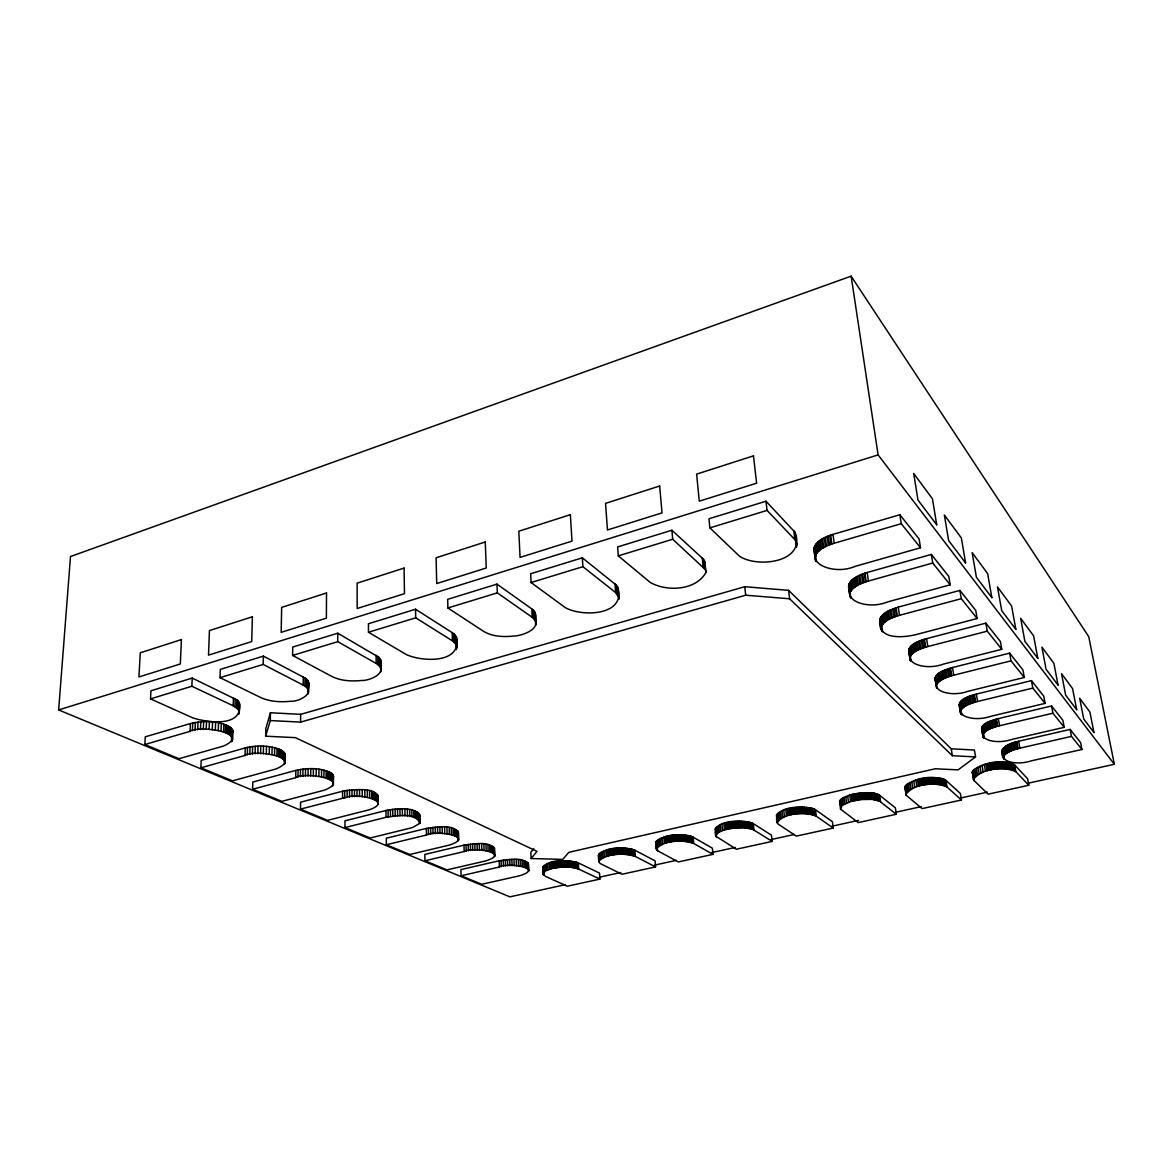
<?xml version="1.0" encoding="UTF-8"?>
<svg xmlns="http://www.w3.org/2000/svg" width="1173" height="1173" viewBox="0 0 1173 1173"><rect width="100%" height="100%" fill="white"/><g stroke="black" fill="none" stroke-linecap="round" stroke-linejoin="round"><path stroke-width="1.5" d="M344.745 790.69L300.596 802.171L300.508 809.121L344.73 797.728L344.745 790.69C352.237 790.103 379.48 785.998 377.354 798.901M344.965 827.581L344.965 820.836L385.99 810.484C396.65 808.549 424.875 804.59 419.597 823.475L412.471 827.581L370.14 838.021L344.965 827.581L386.049 817.288C395.316 816.247 416.884 811.628 419.597 823.475M344.73 797.728L347.135 797.303L347.135 790.265M337.721 641.646L337.751 633.2L292.737 647.071L292.605 655.443L332.003 676.542C341.123 680.985 351.695 681.469 361.636 680.472C370.404 680.941 389.729 671.762 376.196 663.463L337.721 641.646L292.605 655.443M342.589 798.226L342.604 791.203M331.094 780.265L331.123 773.066C320.478 767.303 307.326 767.948 295.831 770.412L252.796 782.068L252.62 789.253L281.784 801.364L324.276 790.191C352.956 778.975 303.543 771.819 295.728 777.67L252.62 789.253M331.563 780.617L331.123 773.066M332.12 781.086L331.607 773.418M332.487 781.453L332.164 773.887M332.692 785.91L333.557 776.526L332.516 774.253M332.956 785.543L332.912 774.752M333.279 784.957L333.147 775.133M333.411 784.576L333.381 775.632M326.123 778.007L326.167 770.778M327.575 778.505L327.619 771.291M328.073 778.711L328.117 771.482M328.836 779.033L328.88 771.819M329.774 779.488L329.818 772.274M330.317 779.781L330.346 772.567M776.379 815.411L777.86 823.901L796.35 836.114L833.226 828.05L832.434 821.745L815.426 809.693C804.942 805.206 771.086 805.015 777.332 823.226M318.909 776.467L318.968 769.224M321.519 776.893L321.563 769.635M323.924 777.406L323.968 770.162M777.083 822.552C785.382 812.346 804.033 811.643 816.217 816.129L833.226 828.05M313.323 775.983L313.382 768.726M316.167 776.174L316.226 768.916M305.449 776.101L305.537 768.843M306.402 687.187L306.49 679.108L305.009 677.994L263.382 656.118L220.304 669.402L220.025 677.642L260.831 697.598C270.039 701.733 280.494 702.29 290.42 701.278C299.144 701.997 317.297 692.305 303.177 685.076L263.192 664.431L220.025 677.642M307.487 688.302L307.575 680.237L306.49 679.108M307.927 694.181L308.88 683.742L307.575 680.237M308.264 689.445L308.352 681.396M308.558 692.935L308.778 682.569M308.059 775.969L308.147 768.696M310.698 775.925L310.772 768.667M975.555 756.908L958.106 769.869L935.248 768.77L568.92 852.287L562.732 859.398L531.149 858.533L536.985 851.363L295.332 737.641L265.67 736.204L270.289 720.559L300.581 722.113L300.669 714.342L744.767 586.705L788.593 590.356L951.244 748.814L952.329 755.705L975.555 756.908L974.426 750.031L951.244 748.814M300.391 776.687L300.493 769.415M303.177 685.076L303.279 676.968M302.883 776.35L302.971 769.077M304.907 686.073L305.009 677.994M295.728 777.67L295.831 770.412M297.927 777.142L298.03 769.869M337.751 633.2L379.187 657.496L381.152 661.132L380.858 671.733M280.846 757.494L280.977 750.031C269.863 745.104 256.931 745.178 245.26 747.934L201.184 760.353L200.891 767.787L232.415 780.866L275.934 768.989C305.024 756.834 253.016 749.312 245.054 755.441L200.891 767.787M281.432 757.817L280.977 750.031M282.282 758.33L282.4 750.881L281.564 750.353M282.81 758.711L282.4 750.881M283.426 759.224L282.942 751.263M283.837 759.62L283.558 751.776M284.452 761.453L283.954 752.172M284.658 764.019L284.409 752.699M284.936 763.388L284.687 753.11M285.054 762.978L284.966 753.653M274.555 755.236L274.702 747.744M276.901 755.896L277.048 748.418M278.456 756.438L278.588 748.961M278.998 756.644L279.13 749.18M279.834 756.996L279.966 749.532M269.233 754.224L269.394 746.717M270.289 720.559L270.45 712.744L300.669 714.342M271.989 754.664L272.136 747.172M263.339 753.682L263.5 746.175M265.67 736.204L265.831 728.521L270.45 712.744M266.33 753.887L266.491 746.38M255.098 753.784L255.289 746.263M257.825 753.638L258.016 746.131M260.582 753.609L260.758 746.087M263.192 664.431L263.382 656.118M461.077 875.762L481.648 884.295L519.463 875.806C545.724 867.888 506.971 862.346 499.405 867.008L461.077 875.762L460.901 869.589L499.17 860.791C507.674 860.088 523.671 855.85 528.437 864.868M249.864 754.4L250.054 746.878M252.43 754.034L252.62 746.512M1024.308 677.466L1011.009 660.839L953.737 675.179C918.195 684.489 945.306 699.592 968.268 691.22L1024.308 677.466L1022.944 669.915L1009.63 653.126L952.505 667.54C946.347 669.636 933.972 672.202 935.424 680.736M245.054 755.441L245.26 747.934M247.312 754.884L247.518 747.362M239.16 711.043L237.752 708.844L237.987 700.911L236.814 699.841L192.211 678.067L150.95 690.78L150.525 698.888L192.592 717.788C206.756 722.656 243.588 727.817 239.395 703.126L237.987 700.911M238.618 709.944L238.852 702.011M238.735 714.445L239.395 703.126M239.248 713.243L239.6 704.24M796.995 545.68L794.839 532.073L765.984 501.223L708.961 518.789L709.885 527.879L739.283 556.017C756.35 568.099 804.81 562.952 795.602 533.642M230.641 735.515L230.89 727.817C219.219 720.075 203.574 720.633 190.407 723.55L145.261 736.835L144.851 744.532L179.029 758.711L223.603 746.028C253.016 732.817 198.237 724.914 190.085 731.322L144.851 744.532M231.11 735.94L230.89 727.817M231.624 741.776L231.345 728.242M231.946 736.952L231.858 728.814M232.093 741.131L232.181 729.254M237.752 708.844L233.192 705.779L233.442 697.803M232.327 740.706L232.518 729.841M232.577 740.016L232.709 730.295M234.996 706.733L235.245 698.771M236.565 707.788L236.814 699.841M225.201 732.495L225.451 724.767M225.788 732.729L226.037 725.002M226.682 733.11L226.932 725.383M227.782 733.653L228.031 725.926M228.427 733.99L228.676 726.278M229.365 734.562L229.6 726.849M229.952 734.972L230.201 727.26M218.266 730.574L218.53 722.817M221.008 731.19L221.272 723.433M223.53 731.908L223.779 724.166M212.269 729.709L212.548 721.938M215.333 730.075L215.612 722.304M206.228 729.386L206.521 721.615M209.117 729.474L209.395 721.703M200.48 729.577L200.788 721.776M203.34 729.43L203.633 721.644M192.416 730.735L192.739 722.949M195.041 730.207L195.363 722.421M197.709 729.841L198.017 722.055M849.663 589.887C845.234 579.975 859.926 574.711 867.199 572.497L931.333 554.418L948.781 576.412L950.174 584.828L887.404 601.984C862.287 612.365 828.519 592.922 868.416 581.031L932.726 563.025L950.174 584.828M190.085 731.322L190.407 723.55M233.192 705.779L191.859 686.249L192.211 678.067M598.406 855.513C606.573 846.276 623.362 846.745 634.828 850.234L655.091 860.835L655.575 866.906L621.969 874.266L600.18 863.519L598.802 861.7L598.611 856.143M598.802 861.7L598.435 854.853M618.376 589.447C623.904 616.236 580.855 616.719 565.151 607.541L531.076 582.541L530.636 573.758L582.336 557.82L616.411 585.224L618.098 588.025L617.863 592.336M960.188 707.202C956.655 698.947 970.658 695.926 976.332 694.108L1031.448 680.633L1043.706 696.088L1045.07 703.389L990.965 716.263C968.59 724.108 943.312 710.12 977.578 701.483L1032.812 688.096L1045.07 703.389M565.342 884.677L509.903 896.846L58.65 709.944L70.497 556.53L851.129 276.154L1088.749 636.66L1114.35 764.297L1028.516 783.124M879.999 619.388C876.451 640.575 904.119 637.672 916.773 634.402L977.138 618.523L975.745 610.415L959.881 590.4L898.239 607.101L888.548 610.766L883.592 614.007L880.366 618.083L881.436 629.974M1064.219 727.319L1052.899 713.199L999.543 725.735C966.508 733.77 990.115 746.761 1011.932 739.401L1064.219 727.319L1062.87 720.251L1051.551 705.985L998.326 718.594C992.901 720.398 979.426 722.861 982.417 730.779M300.508 809.121L327.56 820.352L369.055 809.825C395.741 800.88 355.448 792.86 347.135 797.303M456.722 638.757C460.593 664.094 421.268 661.601 406.313 654.549L368.483 632.247L368.439 623.743L415.535 609.227L453.804 633.669L456.532 637.452L456.106 641.338M896.289 814.253L879.867 801.35L872.14 799.356L860.865 799.546L850.586 801.54L842.229 805.367L840.528 809.121L858.211 822.581L896.289 814.253L895.395 807.86L879.633 795.279L874.471 793.271L862.331 792.772L849.736 794.986L841.393 798.857L839.619 801.174L840.161 803.358M920.512 547.762L901.245 523.686L834.194 543.26C792.655 556.281 829.135 577.6 855.132 566.368L920.512 547.762L919.119 539.008L899.852 514.727L832.991 534.404C825.323 536.926 812.068 541.823 814.487 552.043M909.456 653.332C906.436 644.285 920.16 640.737 926.567 638.655L985.863 623.156L1000.378 641.455L1001.757 649.285L943.635 664.035C920.013 672.994 890.894 656.631 927.799 646.558L987.255 631.162L1001.757 649.285M1003.458 758.227C996.991 747.084 1010.921 743.037 1018.663 741.248L1070.143 729.415L1080.626 742.626L1081.946 749.474L1031.36 760.837C1010.07 767.772 987.974 755.676 1019.88 748.169L1071.462 736.38L1081.946 749.474M655.868 842.566C664.475 833.314 681.396 833.299 693.126 837.155L712.378 848.196L712.949 854.355L678.317 861.935L657.554 850.733L656.352 848.827L655.868 842.566L656.396 843.871M656.352 848.827C665.047 839.648 681.924 839.633 693.683 843.431L712.949 854.355M705.897 572.468C696.132 590.4 666.894 592.101 650.165 582.38L618.303 555.87L617.628 546.941L671.894 530.225L703.507 559.286L704.914 562.234L705.897 572.468L704.43 560.767M232.811 732.363L232.87 730.882M535.416 616.734L535.211 612.643L533.275 609.989L496.971 584.125L447.661 599.33L447.895 607.966L483.95 631.573C492.792 636.748 503.613 637.071 513.554 636.074C522.762 635.927 544.023 627.892 532.219 617.291L497.323 592.864L447.895 607.966M904.823 787.23C914.119 777.025 933.268 774.884 945.995 780.382L960.408 793.535L961.435 800.001L922.095 808.608L906.23 795.279L904.823 787.23L905.908 789.385M715.823 836.232C710.809 818.681 743.066 819.648 753.301 823.637L771.467 835.176L772.142 841.408L736.409 849.223L715.823 836.232L718.008 832.654L724.43 829.868L734.122 827.991L745.178 827.786L753.213 829.59L772.142 841.408M386.342 844.751L409.817 854.487L449.406 845.073C476.693 836.056 434.083 829.927 426.473 835.015L386.342 844.751L386.284 838.211L426.342 828.417C434.934 827.508 456.092 822.889 458.115 834.223M543.011 874.164C540.005 857.17 567.893 860.161 578.318 862.932L599.52 873.079L599.902 879.09L567.307 886.216L545.548 876.436L543.011 874.164L545.357 870.909L551.662 868.577L560.841 867.184L570.723 867.243L577.82 868.694L599.902 879.09M424.949 860.777L446.913 869.882L485.593 860.953C512.381 852.507 471.751 846.686 464.171 851.554L424.949 860.777L424.831 854.428L463.98 845.146C472.323 844.399 491.619 839.795 494.376 850.234M972.329 772.025C982.168 761.907 1001.639 758.946 1014.645 764.972L1027.607 778.725L1028.765 785.28L988.106 794.165L973.707 780.236L972.329 772.025L973.707 780.236M1028.765 785.28L1015.818 771.673C1002.886 765.837 981.962 768.3 973.414 779.459M704.211 566.794L704.914 562.234M598.831 861.041C608.157 852.874 623.684 852.874 635.282 856.437L655.575 866.906M977.138 618.523L961.274 598.685L899.471 615.312C892.638 617.628 881.187 620.561 881.26 629.446M961.435 800.001L947.036 786.995C934.441 781.673 913.723 783.344 905.864 794.546M284.526 757.01L285.112 754.078M232.342 733.477L231.492 734.547M533.774 848.636L530.856 852.258L531.149 858.533M58.65 709.944L878.108 454.919L1114.35 764.297M150.525 698.888L191.859 686.249M368.483 632.247L415.697 617.819L452.47 640.883L455.329 643.259L456.971 647.056M531.076 582.541L582.908 566.691L615.678 592.585L619.021 598.039M618.303 555.87L672.701 539.243L705.281 569.521M709.885 527.879L767.054 510.402L794.839 539.58L797.054 544.096M300.581 722.113L745.691 595.21L789.62 598.787L952.329 755.705M599.315 877.228L620.781 872.521M654.754 865.073L676.22 860.366M711.982 852.522L735.222 847.434M770.998 839.589L794.238 834.487M831.804 826.247L858.621 820.367M896.172 812.141L921.216 806.643M960.555 798.021L987.387 792.142M1003.589 753.139L1002.211 751.043M716.146 831.217L715.149 829.208M543.495 869.266L542.674 867.434M881.466 623.713L880.615 622.599M973.179 774.283L972.329 772.816M880.263 621.881L879.955 620.649M1070.143 729.415L1071.462 736.38M1051.551 705.985L1052.899 713.199M1031.448 680.633L1032.812 688.096M1009.63 653.126L1011.009 660.839M1018.663 741.248L1019.88 748.169M1016.83 741.703L1018.047 748.609M1016.346 741.835L1017.563 748.741M1014.997 742.216L1016.214 749.122M1014.059 742.509L1015.261 749.4M1012.607 742.978L1013.824 749.884M1011.727 743.301L1012.929 750.207M1014.645 764.972L1015.818 771.673M1014.088 764.473L1015.261 771.174M1010.393 743.829L1011.595 750.72M1013.912 764.356L1015.085 771.042M1013.355 764.004L1014.513 770.705M1009.586 744.166L1010.789 751.057M1012.9 763.77L1014.059 770.47M1012.094 763.418L1013.252 770.133M1008.384 744.723L1009.572 751.614M1011.522 763.212L1012.695 769.928M1007.666 745.09L1008.853 751.981M1010.554 762.934L1011.713 769.649M985.863 623.156L987.255 631.162M1009.88 762.758L1011.053 769.473M1006.61 745.676L1007.798 752.553M1005.994 746.043L1007.182 752.934M1008.751 762.538L1009.924 769.253M1007.988 762.406L1009.147 769.136M1005.1 746.644L1006.287 753.521M1004.601 747.04L1005.789 753.902M1006.727 762.245L1007.886 768.96M1004 747.553L1005.188 754.415M1003.604 747.934L1004.777 754.796M998.326 718.594L999.543 725.735M1005.877 762.157L1007.035 768.887M1003.15 748.447L1004.323 755.309M1002.856 748.829L1004.044 755.691M1002.563 749.342L1003.736 756.189M1002.387 749.708L1004.176 759.444M1004.484 762.069L1005.642 768.799M1002.241 750.207L1003.516 757.289M1002.197 750.573L1003.633 758.711M996.434 719.078L997.651 726.204M1003.56 762.025L1004.718 768.755M995.936 719.21L997.153 726.336M1002.314 761.995L1003.472 768.726M994.543 719.621L995.76 726.747M1001.346 762.01L1002.504 768.74M993.56 719.929L994.792 727.055M1000.041 762.039L1001.185 768.77M992.079 720.442L993.296 727.568M999.029 762.083L1000.173 768.814M991.17 720.779L992.387 727.905M997.68 762.157L998.824 768.901M989.807 721.336L991.009 728.462M996.639 762.245L997.783 768.975M988.971 721.703L990.173 728.829M995.247 762.391L996.39 769.121M987.739 722.304L988.942 729.415M994.191 762.509L995.334 769.239M987.006 722.685L988.209 729.797M992.798 762.699L993.942 769.429M985.921 723.316L987.123 730.412M985.291 723.726L986.493 730.823M991.742 762.861L992.886 769.605M984.396 724.357L985.584 731.453M983.868 724.782L985.071 731.864M990.247 763.124L991.39 769.855M983.267 725.325L984.455 732.407M989.323 763.315L990.452 770.045M982.871 725.735L984.059 732.832M959.881 590.4L961.274 598.685M982.417 726.292L983.604 733.374M982.124 726.703L984.22 738.374M983.077 732.89L983.956 738.169M976.332 694.108L977.578 701.483M981.83 727.245L983.59 737.817M987.857 763.623L988.986 770.353M981.669 727.656L983.194 737.333M981.537 728.184L983.003 737.025M986.757 763.887L987.886 770.617M974.382 694.607L975.613 701.982M986.097 764.048L987.211 770.778M973.869 694.753L975.1 702.128M984.338 764.532L985.467 771.248M972.432 695.193L973.663 702.568M971.42 695.53L972.652 702.891M982.065 765.251L983.179 771.981M969.895 696.073L971.112 703.433M968.957 696.439L970.174 703.8M979.939 766.042L981.053 772.758M967.549 697.041L968.766 704.401M966.699 697.436L967.901 704.782M978.033 766.893L979.132 773.594M965.423 698.067L966.64 705.428M976.361 767.787L977.461 774.488M964.675 698.492L965.878 705.838M963.576 699.167L964.778 706.498M974.939 768.696L976.039 775.397M962.93 699.592L964.133 706.938M973.913 769.532L974.998 776.218M962.007 700.281L963.209 707.627M973.121 770.382L974.206 777.054M961.493 700.736L962.696 708.067M973.443 775.94L974.264 780.925M972.593 771.218L973.678 777.89M960.878 701.322L962.08 708.653M960.482 701.777L961.669 709.093M960.027 702.363L961.215 709.68M959.734 702.803L960.936 710.12M961.054 710.486L961.757 714.856M960.658 710.12L961.361 714.474M959.455 703.389L960.936 713.961M959.177 704.401L960.731 713.624M959.147 704.826L960.482 713.067M952.505 667.54L953.737 675.179M950.482 668.097L951.714 675.721M949.939 668.243L951.186 675.883M931.333 554.418L932.726 563.025M948.458 668.713L949.69 676.352M947.417 669.065L948.649 676.704M945.834 669.666L947.066 677.29M944.881 670.047L946.098 677.671M943.429 670.692L944.646 678.317M942.549 671.117L943.766 678.727M941.245 671.806L942.462 679.416M940.482 672.261L941.684 679.871M939.353 672.979L940.555 680.575M938.693 673.449L939.896 681.044M937.77 674.196L938.972 681.792M937.242 674.68L938.429 682.261M936.626 675.311L937.814 682.891M936.215 675.795L937.403 683.375M935.761 676.44L936.963 684.006M935.482 676.909L936.582 684.68M935.204 677.539L936.391 685.105M935.057 678.023L936.597 687.129M934.954 678.639L936.597 688.272M926.567 638.655L927.799 646.558M924.471 639.241L925.702 647.144M923.913 639.402L925.145 647.32M945.995 780.382L947.036 786.995M945.203 779.781L946.42 786.526M944.602 779.459L945.629 786.071M944.133 779.224L945.159 785.851M922.389 639.915L923.606 647.819M943.297 778.901L944.324 785.529M921.304 640.297L922.535 648.2M942.711 778.711L943.737 785.338M941.714 778.432L942.74 785.06M941.025 778.271L942.051 784.898M919.676 640.927L920.893 648.83M899.852 514.727L901.245 523.686M918.679 641.352L919.896 649.241M939.881 778.051L940.907 784.693M939.104 777.934L940.13 784.576M917.183 642.042L918.4 649.93M937.828 777.787L938.855 784.414M916.289 642.511L917.506 650.385M936.978 777.699L938.004 784.341M914.955 643.244L916.157 651.132M935.599 777.611L936.611 784.253M914.163 643.742L915.365 651.616M934.676 777.582L935.687 784.224M913.019 644.52L914.222 652.393M933.444 777.567L934.456 784.209M912.345 645.018L913.547 652.892M932.476 777.567L933.488 784.209M911.406 645.839L912.594 653.698M931.186 777.596L932.198 784.238M910.864 646.352L912.066 654.211M930.189 777.64L931.186 784.282M910.248 647.041L911.436 654.886M909.837 647.569L911.04 655.414M909.398 648.258L910.585 656.088M928.855 777.728L929.866 784.37M909.119 648.772L910.307 656.616M910.439 657.056L910.908 660.179M908.855 649.461L910.043 657.291M910.175 658.009L910.644 661.117M908.723 649.974L910.38 660.722M908.635 650.634L910.072 660.076M927.828 777.802L928.84 784.458M851.129 276.154L878.108 454.919M926.479 777.948L927.476 784.59M925.438 778.066L926.45 784.708M898.239 607.101L899.471 615.312M924.089 778.256L925.086 784.898M923.048 778.417L924.045 785.06M896.069 607.731L897.301 615.942M921.597 778.667L922.594 785.309M895.498 607.922L896.729 616.118M920.688 778.843L921.685 785.485M893.914 608.464L895.131 616.661M919.28 779.151L920.262 785.793M918.224 779.4L919.207 786.027M892.8 608.875L894.017 617.071M917.579 779.561L918.562 786.189M891.113 609.564L892.33 617.746M915.893 780.016L916.875 786.658M890.087 610.019L891.289 618.2M913.708 780.719L914.691 787.347M888.548 610.766L889.75 618.948M887.624 611.265L888.826 619.447M911.7 781.482L912.682 788.109M886.26 612.071L887.448 620.253M885.439 612.599L886.641 620.766M909.911 782.288L910.878 788.916M884.266 613.45L885.468 621.617M883.592 614.007L884.779 622.159M908.342 783.153L909.31 789.766M882.639 614.872L883.826 623.024M907.037 784.033L908.005 790.631M882.096 615.444L883.284 623.596M881.48 616.192L882.653 624.329M906.113 784.84L907.066 791.438M881.07 616.763L882.257 624.901M905.424 785.646L906.377 792.23M880.63 617.511L881.803 625.634M882.169 628.552L882.639 631.792M904.984 786.438L906.23 795.279M880.366 618.083L882.081 631.118M880.117 618.816L881.788 630.678M867.199 572.497L868.416 581.031M864.926 573.186L866.143 581.705M864.34 573.392L865.557 581.896M862.698 573.978L863.9 582.482M861.539 574.433L862.741 582.937M859.794 575.181L860.997 583.67M858.739 575.679L859.926 584.169M857.155 576.486L858.343 584.99M856.202 577.028L857.39 585.518M854.794 577.908L855.982 586.397M853.973 578.48L855.146 586.969M852.771 579.403L853.959 587.878M852.082 580.005L853.255 588.479M851.114 580.972L852.287 589.433M850.572 581.588L851.745 590.034M879.633 795.279L880.527 801.804M849.956 582.394L851.114 590.855M878.973 794.825L879.867 801.35M849.56 583.025L850.718 591.471M878.768 794.707L879.677 801.247M849.12 583.831L850.278 592.277M878.152 794.4L879.046 800.924M848.871 584.462L850.029 592.893M850.352 594.916L850.806 598.274M849.34 589.403L849.795 592.761M877.653 794.18L878.548 800.719M848.636 585.268L850.088 597.013M848.504 586.676L849.882 596.456M876.788 793.872L877.683 800.411M876.187 793.681L877.081 800.221M875.161 793.417L876.055 799.957M874.471 793.271L875.366 799.81M873.313 793.065L874.208 799.619M872.536 792.948L873.416 799.502M871.246 792.801L872.14 799.356M870.395 792.728L871.29 799.282M869.002 792.655L869.897 799.209M868.093 792.625L868.973 799.18M832.991 534.404L834.194 543.26M866.862 792.596L867.741 799.165M865.909 792.611L866.788 799.165M830.645 535.152L831.833 544.008M864.633 792.64L865.513 799.194M830.029 535.357L831.217 544.213M863.636 792.684L864.516 799.238M828.314 536.002L829.502 544.859M862.331 792.772L863.211 799.326M827.126 536.501L828.299 545.342M861.319 792.845L862.199 799.414M860 792.977L860.865 799.546M825.323 537.307L826.496 546.149M858.988 793.095L859.853 799.663M824.223 537.85L825.396 546.691M857.654 793.285L858.533 799.839M856.657 793.432L857.522 800.001M822.596 538.744L823.754 547.586M821.613 539.345L822.772 548.172M855.249 793.681L856.114 800.235M854.369 793.857L855.22 800.411M820.176 540.298L821.335 549.125M852.991 794.15L853.856 800.704M819.326 540.929L820.484 549.741M851.979 794.385L852.83 800.939M851.349 794.546L852.214 801.1M818.109 541.941L819.267 550.753M817.405 542.6L818.563 551.398M849.736 794.986L850.586 801.54M816.437 543.642L817.581 552.439M815.895 544.316L817.024 553.113M815.279 545.21L816.408 554.008M847.654 795.661L848.49 802.215M814.883 545.9L816.012 554.682M814.458 546.794L815.748 556.926M814.223 547.483L816.071 561.632M814.018 548.378L815.602 560.782M813.945 549.917L815.367 560.151M845.733 796.394L846.583 802.933M844.047 797.185L844.883 803.71M842.581 798.007L843.416 804.531M841.393 798.857L842.229 805.367M840.557 799.634L841.393 806.144M839.956 800.397L840.792 806.907M839.619 801.174L840.528 809.121M794.839 532.073L795.954 540.988M795.924 541.97L796.584 547.278M793.74 530.651L794.839 539.58M815.426 809.693L816.217 816.129M788.593 590.356L789.62 598.787M814.722 809.267L815.514 815.704M814.517 809.15L815.294 815.602M813.857 808.842L814.634 815.294M813.344 808.637L814.121 815.088M812.449 808.344L813.226 814.795M811.833 808.168L812.61 814.619M810.792 807.918L811.569 814.385M810.088 807.772L810.866 814.238M808.915 807.581L809.693 814.047M808.138 807.479L808.901 813.945M806.848 807.332L807.611 813.798M805.998 807.273L806.76 813.739M804.605 807.185L805.367 813.666M803.696 807.156L804.458 813.637M802.479 807.141L803.241 813.622M765.984 501.223L767.054 510.402M801.526 807.156L802.288 813.637M800.265 807.185L801.027 813.666M799.282 807.229L800.045 813.71M797.992 807.317L798.754 813.798M797.01 807.391L797.757 813.871M795.705 807.523L796.452 814.003M794.722 807.64L795.47 814.121M793.417 807.816L794.165 814.297M792.435 807.962L793.183 814.443M791.071 808.212L791.804 814.678M790.206 808.373L790.954 814.839M788.886 808.652L789.62 815.132M787.904 808.886L788.637 815.352M787.303 809.033L788.036 815.514M785.749 809.473L786.482 815.939M783.74 810.118L784.473 816.584M781.936 810.836L782.655 817.288M780.338 811.584L781.057 818.036M778.975 812.376L779.693 818.827M777.875 813.197L778.593 819.634M777.142 813.93L777.846 820.367M776.629 814.678L777.347 821.1M744.767 586.705L745.691 595.21M753.301 823.637L753.96 830M752.333 823.123L753.213 829.59M751.644 822.83L752.304 829.194M751.116 822.64L751.776 829.003M750.192 822.346L750.852 828.725M749.562 822.185L750.221 828.563M748.506 821.95L749.166 828.329M747.788 821.804L748.447 828.197M746.6 821.628L747.26 828.006M745.823 821.525L746.468 827.903M744.518 821.393L745.178 827.786M743.667 821.335L744.327 827.727M742.289 821.261L742.934 827.654M741.38 821.232L742.025 827.625M740.163 821.217L740.808 827.61M739.225 821.232L739.87 827.625M737.978 821.261L738.623 827.669M737.011 821.305L737.656 827.713M735.75 821.393L736.38 827.786M734.767 821.467L735.412 827.874M733.492 821.599L734.122 827.991M732.524 821.716L733.154 828.109M731.263 821.877L731.893 828.27M730.295 822.024L730.926 828.417M703.507 559.286L704.372 568.04M728.961 822.258L729.591 828.651M702.26 557.937L703.126 566.72M728.14 822.42L728.756 828.812M726.849 822.698L727.465 829.091M725.896 822.918L726.512 829.311M725.325 823.065L725.94 829.458M723.814 823.49L724.43 829.868M721.908 824.106L722.524 830.499M720.178 824.795L720.794 831.173M718.668 825.528L719.284 831.892M717.407 826.291L718.008 832.654M716.41 827.068L717.011 833.431M715.75 827.786L716.351 834.135M715.339 828.505L716.146 836.892M671.894 530.225L672.701 539.243M693.126 837.155L693.683 843.431M692.349 836.76L692.891 843.035M692.114 836.657L692.671 842.932M691.41 836.378L691.953 842.669M690.853 836.188L691.41 842.478M689.915 835.909L690.457 842.214M689.269 835.763L689.812 842.053M688.184 835.528L688.742 841.833M687.466 835.396L688.023 841.701M686.278 835.22L686.821 841.525M685.487 835.132L686.029 841.437M684.182 835.015L684.724 841.32M683.331 834.941L683.874 841.261M681.953 834.883L682.495 841.188M681.044 834.853L681.586 841.173M679.841 834.853L680.384 841.158M678.918 834.868L679.446 841.173M677.671 834.897L678.214 841.217M676.733 834.941L677.261 841.261M675.472 835.015L676 841.334M674.519 835.103L675.047 841.408M673.258 835.22L673.786 841.54M672.305 835.337L672.833 841.642M671.073 835.499L671.601 841.818M670.135 835.645L670.663 841.95M668.83 835.865L669.358 842.185M668.024 836.026L668.551 842.331M666.777 836.29L667.29 842.595M665.853 836.51L666.381 842.815M665.296 836.642L665.809 842.962M663.859 837.053L664.373 843.358M662.027 837.654L662.54 843.959M660.384 838.314L660.898 844.619M658.962 839.018L659.475 845.308M657.789 839.751L658.288 846.041M656.88 840.513L657.379 846.789M657.305 847.61L657.554 850.733M656.308 841.202L656.807 847.478M656.645 846.994L656.88 850.117M655.971 841.891L656.499 849.487M618.098 588.025L618.933 599.462M617.467 586.632L618.127 595.767M616.411 585.224L617.057 593.846M634.828 850.234L635.282 856.437M615.048 583.963L615.678 592.585M634.006 849.853L634.461 856.07M633.772 849.765L634.226 855.967M633.039 849.501L633.493 855.704M632.467 849.311L632.921 855.528M631.514 849.061L631.954 855.278M630.854 848.9L631.309 855.132M629.769 848.695L630.209 854.912M629.036 848.563L629.476 854.794M627.834 848.402L628.273 854.633M627.027 848.314L627.482 854.545M625.737 848.196L626.177 854.428M624.872 848.138L625.312 854.369M623.508 848.079L623.933 854.311M622.599 848.064L623.039 854.296M621.411 848.05L621.851 854.281M620.488 848.064L620.928 854.296M619.256 848.094L619.696 854.34M618.332 848.138L618.758 854.384M617.086 848.226L617.511 854.457M616.148 848.299L616.573 854.53M614.916 848.416L615.341 854.662M613.978 848.534L614.403 854.765M612.775 848.695L613.2 854.926M611.866 848.827L612.277 855.073M610.59 849.047L611.016 855.278M609.813 849.193L610.224 855.44M608.596 849.457L609.007 855.689M607.702 849.663L608.113 855.894M607.159 849.809L607.585 856.041M605.781 850.19L606.192 856.422M604.022 850.777L604.432 857.008M602.453 851.422L602.863 857.639M582.336 557.82L582.908 566.691M601.119 852.097L601.529 858.313M600.033 852.8L600.429 859.017M599.212 853.533L599.608 859.736M598.714 854.193L599.11 860.395M578.318 862.932L578.67 869.046M577.468 862.566L577.82 868.694M577.219 862.463L577.571 868.606M576.471 862.214L576.823 868.357M575.884 862.038L576.236 868.181M574.902 861.788L575.254 867.932M574.242 861.656L574.594 867.8M573.128 861.451L573.48 867.595M572.395 861.334L572.747 867.477M571.178 861.173L571.53 867.316M570.386 861.085L570.723 867.243M569.081 860.982L569.433 867.126M568.231 860.923L568.568 867.082M566.852 860.865L567.204 867.023M565.958 860.85L566.31 867.008M564.77 860.85L565.122 867.008M563.861 860.865L564.198 867.023M562.644 860.894L562.981 867.052M561.72 860.938L562.058 867.096M560.503 861.011L560.841 867.184M559.58 861.099L559.917 867.258M558.377 861.217L558.7 867.375M557.454 861.319L557.791 867.477M556.266 861.481L556.603 867.639M555.386 861.612L555.709 867.771M554.14 861.818L554.462 867.976M553.377 861.964L553.7 868.123M552.204 862.214L552.527 868.372M551.339 862.419L551.662 868.577M550.826 862.551L551.134 868.709M549.477 862.932L549.8 869.09M535.636 613.992L536.12 623.801M535.211 612.643L535.841 625.15M547.791 863.504L548.114 869.648M534.448 611.324L534.873 619.784M546.31 864.12L546.618 870.263M533.275 609.989L533.7 618.479M545.049 864.765L545.357 870.909M531.794 608.802L532.219 617.291M544.052 865.454L544.345 871.583M543.304 866.158L543.788 875.351M542.864 866.788L543.275 874.779M528.466 863.871L528.803 870.659M528.173 863.24L528.612 871.29M527.967 862.976L528.246 869.149M527.645 862.639L527.923 868.812M527.337 862.39L527.615 868.563M526.824 862.038L527.102 868.225M526.457 861.832L526.75 868.02M525.812 861.51L526.105 867.697M525.269 861.275L525.548 867.463M524.918 861.143L525.196 867.331M523.862 860.791L524.14 866.979M522.234 860.366L522.498 866.568M520.387 860L520.665 866.217M518.378 859.721L518.657 865.938M516.223 859.53L516.487 865.747M513.95 859.428L514.214 865.645M511.824 859.398L512.088 865.615M509.669 859.442L509.932 865.674M496.971 584.125L497.323 592.864M507.498 859.574L507.748 865.791M505.343 859.765L505.592 865.997M503.232 860.029L503.481 866.26M501.106 860.381L501.34 866.612M499.17 860.791L499.405 867.008M494.507 848.196L494.801 856.187M494.273 847.83L494.61 856.569M494.053 847.536L494.288 853.9M493.686 847.185L493.921 853.533M493.349 846.921L493.584 853.27M492.807 846.539L493.041 852.903M492.411 846.32L492.645 852.683M491.722 845.982L491.956 852.346M491.135 845.733L491.37 852.097M490.754 845.586L490.988 851.95M489.64 845.205L489.874 851.583M487.909 844.751L488.144 851.129M485.989 844.369L486.209 850.762M483.877 844.061L484.097 850.469M481.619 843.856L481.839 850.249M479.244 843.724L479.464 850.132M477.044 843.695L477.264 850.102M474.816 843.754L475.021 850.161M472.558 843.871L472.763 850.278M470.344 844.076L470.534 850.484M468.159 844.355L468.35 850.762M465.974 844.736L466.165 851.129M463.98 845.146L464.171 851.554M456.532 637.452L456.825 648.346M455.989 636.162L456.341 649.607M455.095 634.916L455.329 643.259M453.804 633.669L454.039 642.012M458.438 832.053L458.658 840.029M458.291 831.745L458.482 840.425M458.027 831.334L458.291 840.748M452.235 632.526L452.47 640.883M457.778 831.041L457.954 837.581M457.367 830.66L457.558 837.199M457.015 830.367L457.191 836.921M456.414 829.971L456.59 836.54M455.989 829.736L456.165 836.29M455.256 829.37L455.432 835.938M454.625 829.106L454.816 835.675M454.23 828.944L454.406 835.513M453.042 828.549L453.218 835.117M451.209 828.05L451.385 834.633M449.186 827.639L449.347 834.223M446.972 827.317L447.133 833.9M444.611 827.082L444.772 833.68M442.133 826.95L442.294 833.548M439.831 826.906L439.992 833.504M437.514 826.95L437.661 833.563M435.183 827.082L435.33 833.68M432.881 827.302L433.028 833.9M430.638 827.595L430.77 834.194M428.38 827.977L428.526 834.575M426.342 828.417L426.473 835.015M419.817 814.868L419.919 822.713M419.494 814.106L419.773 823.138M415.535 609.227L415.697 617.819M419.186 813.681L419.318 820.426M418.908 813.358L419.025 820.103M418.453 812.948L418.585 819.692M418.057 812.64L418.175 819.399M417.412 812.215L417.529 818.974M416.958 811.951L417.075 818.725M416.151 811.569L416.268 818.329M415.491 811.276L415.609 818.05M415.051 811.115L415.169 817.889M413.79 810.675L413.908 817.449M411.855 810.147L411.972 816.936M409.714 809.707L409.817 816.496M407.383 809.355L407.486 816.144M404.905 809.091L405.008 815.895M402.324 808.945L402.412 815.748M399.934 808.901L400.022 815.704M397.515 808.945L397.603 815.748M395.096 809.077L395.184 815.88M392.72 809.297L392.794 816.1M390.404 809.605L390.462 816.408M388.072 810.015L388.146 816.819M385.99 810.484L386.049 817.288M381.152 661.132L381.21 670.531M380.844 659.9L380.902 668.082M380.184 658.683L380.243 666.88M379.187 657.496L379.246 665.692M377.794 656.308L377.853 664.519M378.19 795.983L378.322 804.106M377.809 795.162L378.058 802.464M377.471 794.693L377.515 801.658M376.137 655.238L376.196 663.463M377.149 794.356L377.193 801.32M376.65 793.916L376.694 800.88M376.21 793.578L376.254 800.558M375.507 793.139L375.551 800.118M375.008 792.86L375.052 799.839M374.143 792.435L374.187 799.414M373.439 792.127L373.483 799.121M372.97 791.936L373.014 798.93M371.621 791.482L371.665 798.476M369.568 790.91L369.598 797.904M367.296 790.426L367.325 797.435M364.832 790.045L364.862 797.054M362.237 789.752L362.266 796.775M359.524 789.59L359.539 796.614M357.032 789.532L357.047 796.57M354.51 789.576L354.51 796.614M352.003 789.708L352.003 796.746M349.525 789.942L349.525 796.98M326.519 592.981L326.373 618.171L281.183 632.335L281.652 607.394L326.519 592.981M252.386 616.793L251.726 641.587L208.515 655.135L209.439 630.575L252.386 616.793M181.419 639.578L180.319 663.977L138.927 676.968L140.291 652.789L181.419 639.578M404.069 568.084L357.12 583.157L357.178 608.508L404.465 593.67L404.069 568.084M485.255 541.999L436.092 557.791L436.723 583.553L486.252 568.011L485.255 541.999M570.357 514.683L518.818 531.222L520.05 557.41L571.999 541.12L570.357 514.683M659.651 486.003L605.547 503.378L607.467 529.991L662.012 512.88L659.651 486.003M753.462 455.872L696.615 474.127L699.284 501.179L756.614 483.203L753.462 455.872M936.714 524.815L917.946 500.021L913.694 473.452L932.447 498.862L936.714 524.815M965.614 562.981L948.62 540.533L944.338 514.962L961.347 537.982L965.614 562.981M991.859 597.658L976.405 577.248L972.153 552.615L987.622 573.568L991.859 597.658M1015.833 629.329L1001.713 610.664L997.475 586.925L1011.625 606.074L1015.833 629.329M1037.797 658.346L1024.85 641.235L1020.657 618.303L1033.633 635.883L1037.797 658.346M1058.017 685.032L1046.081 669.284L1041.932 647.129L1053.897 663.317L1058.017 685.032M1076.667 709.665L1065.641 695.12L1061.55 673.683L1072.591 688.639L1076.667 709.665M1093.925 732.48L1083.72 719.005L1079.673 698.243L1089.922 712.099L1093.925 732.48"/></g></svg>
